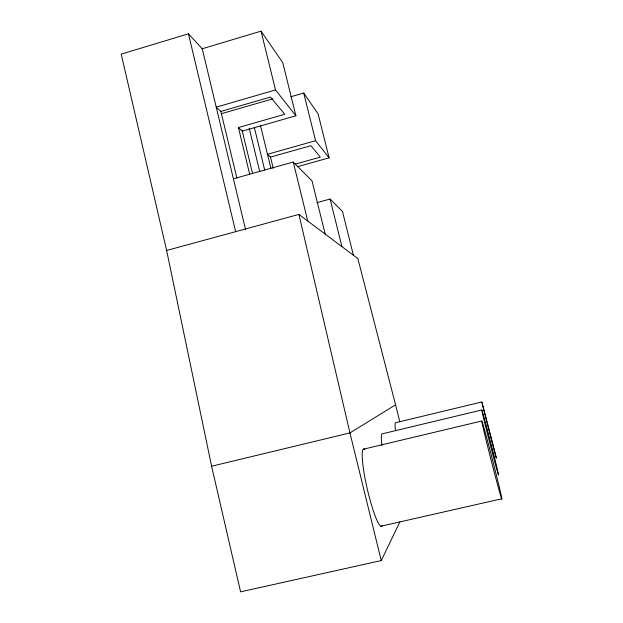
<?xml version="1.0" encoding="UTF-8"?>
<svg xmlns="http://www.w3.org/2000/svg" width="623" height="623" viewBox="0 0 623 623"><rect width="100%" height="100%" fill="white"/><g stroke="black" fill="none" stroke-linecap="round" stroke-linejoin="round"><path stroke-width="0.93" d="M245.641 229.864L202.241 48.75L188.442 33.813L121.212 54.123L166.629 250.477L211.61 466.23L240.603 591.85L381.245 560.568L399.841 521.988M166.629 250.477L298.915 214.413L357.851 258.576L395.566 404.825L349.955 432.915L211.61 466.23M201.961 48.835L261.037 31.15L282.764 62.658L295.909 115.8L242.316 131.142L238.414 127.559L284.75 114.266L270.437 97.056L220.869 111.424L216.236 107.156L275.498 89.93L295.909 115.8M221.251 113.752L273.006 98.769M290.715 96.806L303.713 93.045L318.135 113.954L329.092 157.845L297.716 166.606M329.092 157.845L315.573 140.712L267.477 154.286L270.507 157.074L273.248 168.327M270.507 157.074L310.877 145.704L320.362 157.113L295.209 164.145M233.399 178.785L293.238 162.035L312.022 180.896L325.19 234.1M317.037 202.607L330.089 199.041L342.494 211.501L353.42 255.259M481.813 401.967L496.329 458.037L481.813 401.967L395.535 422.737A28.72 2.928 76.4 0 0 395.543 430.68M481.789 409.981L381.977 433.896A33.315 3.909 76.7 0 0 381.938 445.5M363.373 449.206L481.75 421.016M380.832 526.24L501.647 498.805A40.331 0.709 75.6 0 0 488.44 444.308A40.331 0.709 75.6 0 0 485.262 436.816A40.331 0.709 75.6 0 0 501.647 498.805M395.566 404.825L399.81 421.794M303.713 93.045L315.573 140.712M330.089 199.041L341.934 246.646M261.037 31.15L275.498 89.93M293.238 162.035L307.754 221.04M381.245 560.568L349.955 432.915L298.915 214.413M260.515 125.721L270.896 168.319M254.34 127.442L264.674 169.97M249.216 128.198L259.76 171.691M242.059 130.098L252.533 173.412M238.414 127.559L249.753 174.526M220.869 111.424L236.865 178.069M188.442 33.813L235.65 231.663M382.203 525.75A39.677 5.49 77 0 1 367.079 488.12A39.677 5.49 77 0 1 364.891 449.495M484.655 422.612A33.774 0.506 75.6 0 0 498.478 475.045A33.774 0.506 75.6 0 0 487.505 430.228A33.774 0.506 75.6 0 0 484.655 422.612"/></g></svg>
